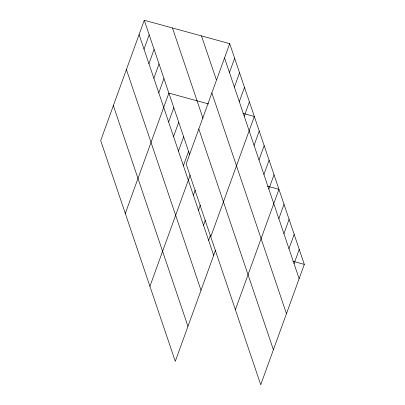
<?xml version="1.0" encoding="UTF-8"?>
<svg xmlns="http://www.w3.org/2000/svg" width="405" height="405" viewBox="0 0 405 405"><rect width="100%" height="100%" fill="white"/><g stroke="black" fill="none" stroke-linecap="round" stroke-linejoin="round"><path stroke-width="0.61" d="M229.711 43.639L186.143 164L260.734 384.75L304.307 264.389L229.711 43.639L144.266 20.25L100.693 140.611L175.289 361.361L215.546 250.153M144.008 49.127L149.187 34.82M148.934 63.691L154.113 49.39M153.854 78.261L159.033 63.96M158.78 92.831L163.959 78.529M125.312 213.455L168.88 93.099L208.58 103.963M168.627 121.971L173.806 107.664M173.548 136.541L178.727 122.234M178.473 151.111L183.652 136.804M183.394 165.68L188.573 151.374M149.926 286.305L190.183 175.097M229.458 72.515L234.637 58.209M193.393 195.261L195.256 190.112M234.379 87.085L239.557 72.778M198.465 210.271L200.328 205.122M239.304 101.655L244.483 87.348M203.538 225.281L205.401 220.133M244.225 116.225L249.404 101.918M208.61 240.292L210.473 235.143M210.757 236.849L254.33 116.488L242.929 113.37M254.072 145.365L259.251 131.058M258.998 159.929L264.176 145.628M263.918 174.499L269.097 160.198M268.844 189.069L274.023 174.768M235.376 309.693L278.944 189.332L267.543 186.214M278.837 218.649L284.016 204.348M283.91 233.66L289.089 219.358M288.983 248.67L294.162 234.368M294.055 263.685L299.234 249.379M292.906 261.271L304.307 264.389M224.532 57.945L299.128 278.696M201.513 35.923L216.285 79.628M211.866 92.942L286.457 313.693M172.459 27.97L202.986 118.3M198.809 129.003L273.405 349.753M144.266 20.25L189.753 154.872M139.087 34.557L213.678 255.302M126.416 69.554L201.012 290.304M113.365 105.614L187.96 326.359"/></g></svg>
